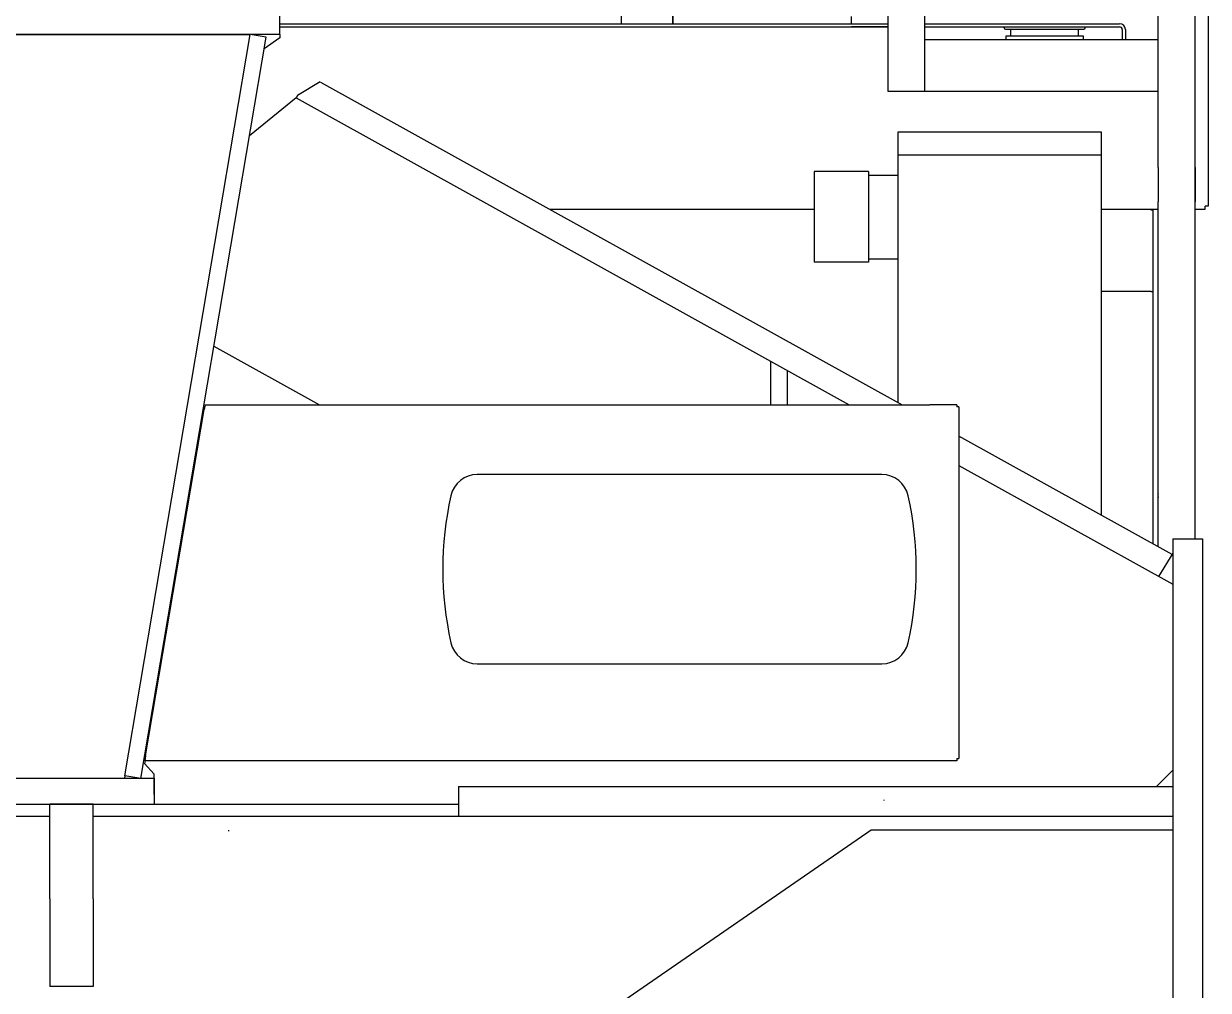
# Model space of a CAD drawing. Extents: x -31701 to 37626, y -27136 to 32271.
# Drawn here: x -12577 to -11702, y -26080 to -25365 of the extents above; entities that cross this region are included whole.
import ezdxf

# ---------------------------------------------------------------- set-up
doc = ezdxf.new("R2010")
doc.units = 0
doc.layers.get('0').update_dxf_attribs({"linetype": 'CONTINUOUS'})

msp = doc.modelspace()

# ---------------------------------------------------------------- linework, layer by layer
at = {"color": 104, "linetype": 'Continuous'}
for p, q in [((-11938.51, -24855.11), (-11938.51, -25415.11)), ((-11911.31, -24855.11), (-11911.31, -25415.11)), ((-11738.51, -25471.49), (-11738.51, -24855.11)), ((-11711.31, -25471.49), (-11711.31, -24855.11)), ((-12135.35, -25365.23), (-12135.35, -25300.57)), ((-11701.51, -25315.81), (-11701.51, -25500.11)), ((-12097.35, -25325.97), (-12097.35, -25365.23)), ((-12097.35, -25351.06), (-12097.35, -25365.23)), ((-12097.35, -25365.23), (-12097.35, -25351.63)), ((-12387.81, -25373.11), (-12387.81, -25359.11)), ((-12387.81, -25373.11), (-12387.81, -25359.11)), ((-11965.35, -25365.23), (-11965.35, -25359.83)), ((-12387.81, -25365.23), (-11938.51, -25365.23)), ((-12387.81, -25367.53), (-11938.51, -25367.53)), ((-11938.51, -25367.53), (-11965.35, -25367.53)), ((-11938.51, -25367.53), (-11965.35, -25367.53)), ((-11911.31, -25365.23), (-11767.09, -25365.23)), ((-11911.31, -25367.53), (-11767.09, -25367.53)), ((-11852.52, -25368.33), (-11852.52, -25367.53)), ((-11851.52, -25369.33), (-11793.52, -25369.33)), ((-11847.52, -25374.23), (-11847.52, -25369.33)), ((-11797.52, -25374.23), (-11797.52, -25369.33)), ((-11792.52, -25368.33), (-11792.52, -25367.53)), ((-11765.09, -25369.53), (-11765.09, -25377.11)), ((-11762.79, -25369.53), (-11762.79, -25377.11)), ((-12387.81, -25373.11), (-13623.81, -25373.11)), ((-13601.81, -25373.11), (-12409.81, -25373.11)), ((-12502.51, -25921.33), (-12409.81, -25373.11)), ((-12490.68, -25923.33), (-12397.98, -25375.11)), ((-12397.98, -25375.11), (-12409.81, -25373.11)), ((-12387.81, -25373.11), (-12409.81, -25373.11)), ((-12387.81, -25375.56), (-12399.43, -25383.7)), ((-12387.81, -25373.11), (-12387.81, -25375.56)), ((-11738.51, -25377.11), (-11911.31, -25377.11)), ((-11850.97, -25377.11), (-11850.97, -25374.23)), ((-11850.97, -25374.23), (-11794.07, -25374.23)), ((-11794.07, -25374.23), (-11794.07, -25377.11)), ((-11711.31, -25746.11), (-11711.31, -25380.11)), ((-11938.51, -25415.11), (-11924.91, -25415.11)), ((-11925.22, -25415.11), (-11738.51, -25415.11)), ((-11924.91, -25415.11), (-11911.31, -25415.11)), ((-11952.81, -25474.61), (-11992.81, -25474.61)), ((-11992.8, -25474.61), (-11992.8, -25541.61)), ((-11952.81, -25474.61), (-11952.81, -25541.61)), ((-11738.51, -25471.49), (-11738.51, -25496.84)), ((-11711.31, -25471.49), (-11711.31, -25496.84)), ((-11952.81, -25477.11), (-11930.8, -25477.11)), ((-11738.51, -25751.97), (-11738.51, -25496.84)), ((-11711.31, -25746.11), (-11711.31, -25496.84)), ((-11703.81, -25502.41), (-11703.81, -25500.11)), ((-11701.51, -25500.11), (-11703.81, -25500.11)), ((-12188.31, -25502.41), (-11992.8, -25502.41)), ((-11780.81, -25502.41), (-11738.51, -25502.41)), ((-11743.81, -25503.11), (-11743.81, -25502.41)), ((-11742.21, -25503.11), (-11743.81, -25503.11)), ((-11742.21, -25563.11), (-11742.21, -25503.11)), ((-11711.31, -25502.41), (-11703.81, -25502.41)), ((-11952.81, -25541.61), (-11992.81, -25541.61)), ((-11952.81, -25539.11), (-11930.8, -25539.11)), ((-11743.81, -25563.11), (-11780.81, -25563.11)), ((-11743.81, -25563.11), (-11742.21, -25563.11)), ((-11742.21, -25749.91), (-11742.21, -25563.11)), ((-12443.42, -25648.6), (-12444.2, -25648.47)), ((-12443.14, -25646.91), (-12443.75, -25650.51)), ((-12443.14, -25646.91), (-11907.41, -25646.91)), ((-11887.41, -25646.91), (-11907.41, -25646.91)), ((-11887.41, -25646.91), (-11887.41, -25648.51)), ((-11885.81, -25648.51), (-11887.41, -25648.51)), ((-11885.81, -25648.51), (-11885.81, -25908.51)), ((-12487.07, -25906.51), (-12443.75, -25650.51)), ((-12444.26, -25653.53), (-12445.03, -25653.4)), ((-11942.91, -25698.51), (-12241.91, -25698.51)), ((-11738.91, -25718.04), (-11738.91, -25718.11)), ((-11738.91, -25718.11), (-11738.91, -25719.26)), ((-11738.91, -25719.26), (-11738.91, -25742.24)), ((-11738.91, -25742.24), (-11738.91, -25745.11)), ((-12241.91, -25838.51), (-11942.91, -25838.51)), ((-12486.88, -25900.88), (-12486.14, -25901.01)), ((-12487.5, -25910.11), (-12487.81, -25912.11)), ((-12480.81, -25920.11), (-12487.81, -25912.11)), ((-12487.71, -25905.81), (-12486.97, -25905.94)), ((-12487.07, -25906.51), (-12487.68, -25910.11)), ((-11907.41, -25910.11), (-12487.68, -25910.11)), ((-11887.41, -25910.11), (-11907.41, -25910.11)), ((-11887.41, -25908.51), (-11885.81, -25908.51)), ((-11887.41, -25908.51), (-11887.41, -25910.11)), ((-12502.51, -25921.33), (-12502.81, -25923.11)), ((-12490.68, -25923.33), (-12502.51, -25921.33)), ((-12480.81, -25935.11), (-12480.81, -25920.11)), ((-12680.81, -25923.11), (-12480.81, -25923.11)), ((-12480.81, -25923.11), (-12480.81, -25942.11)), ((-12480.81, -25935.11), (-12480.81, -25942.11)), ((-12680.81, -25942.11), (-12480.81, -25942.11)), ((-12557.81, -26012.11), (-12557.81, -25942.11)), ((-12525.81, -25942.11), (-12557.81, -25942.11)), ((-12525.81, -26012.11), (-12525.81, -25942.11)), ((-12480.81, -25942.11), (-12415.81, -25942.11)), ((-12415.81, -25942.11), (-12410.86, -25942.11)), ((-12410.86, -25942.11), (-12345.81, -25942.11)), ((-11941.11, -25939.63), (-11941.25, -25939.11)), ((-12425.41, -25962.04), (-12426.01, -25961.95)), ((-12557.81, -26012.11), (-12557.81, -26077.11)), ((-12525.81, -26012.11), (-12525.81, -26077.11)), ((-12525.81, -26077.11), (-12557.81, -26077.11))]:
    msp.add_line(p, q, dxfattribs=at)
at = {"color": 251, "linetype": 'Continuous'}
for p, q in [((-12358, -25408.26), (-12374.82, -25418.35)), ((-12357.85, -25408.34), (-11927.86, -25646.91)), ((-12375.81, -25420.11), (-12410.32, -25448.13)), ((-12375.81, -25420.11), (-12367.06, -25424.96)), ((-12367.06, -25424.96), (-11967.03, -25646.91)), ((-11930.81, -25645.28), (-11930.81, -25445.11)), ((-11930.8, -25445.11), (-11780.8, -25445.11)), ((-11780.81, -25445.11), (-11780.81, -25728.5)), ((-11930.81, -25462.11), (-11780.8, -25462.11)), ((-12436.62, -25603.65), (-12358.66, -25646.91)), ((-12024.81, -25646.91), (-12024.81, -25614.85)), ((-12012.81, -25621.51), (-12012.81, -25646.91)), ((-11728.33, -25757.61), (-11885.81, -25670.24)), ((-11885.81, -25691.97), (-11727.8, -25779.63)), ((-11727.8, -25746.11), (-11727.8, -26226.11)), ((-11727.8, -25746.11), (-11705.8, -25746.11)), ((-11705.8, -25746.11), (-11705.8, -26350.11)), ((-11739.81, -25929.11), (-11727.81, -25917.11)), ((-12255.8, -25929.11), (-12255.8, -25951.11)), ((-12255.8, -25929.11), (-11727.8, -25929.11)), ((-13588.5, -25942.11), (-12255.8, -25942.11)), ((-13579.5, -25951.11), (-12557.81, -25951.11)), ((-12525.81, -25951.11), (-11727.8, -25951.11)), ((-12470.8, -26320.11), (-11950.8, -25961.11)), ((-11950.8, -25961.11), (-11727.8, -25961.11))]:
    msp.add_line(p, q, dxfattribs=at)
at = {"color": 254, "linetype": 'Continuous'}
for p, q in [((-12374.8, -25418.38), (-12375.85, -25420.08)), ((-11727.8, -25756.76), (-11738.29, -25773.81))]:
    msp.add_line(p, q, dxfattribs=at)
at = {"color": 104, "linetype": 'Continuous'}
for centre, radius, start, end in [((-11851.52, -25368.33), 1, 180.00002, 269.99998), ((-11793.52, -25368.33), 1, 270.00002, 359.99998), ((-11767.09, -25369.53), 4.3, 0, 90), ((-11767.09, -25369.53), 2, 0, 90), ((-12241.91, -25718.51), 20, 90, 167.44414), ((-11942.91, -25718.51), 20, 12.55586, 90), ((-12017.41, -25768.51), 250, 167.44414, 192.55586), ((-12167.41, -25768.51), 250, 347.44414, 12.55586), ((-12241.91, -25818.51), 20, 192.55586, 270), ((-11942.91, -25818.51), 20, 270, 347.44414)]:
    msp.add_arc(centre, radius, start, end, dxfattribs=at)
for points, knots in [([(-11738.51, -25712.81), (-11738.52, -25712.81), (-11738.54, -25712.81), (-11738.56, -25712.82), (-11738.59, -25712.84), (-11738.61, -25712.86), (-11738.64, -25712.88), (-11738.66, -25712.91), (-11738.68, -25712.94), (-11738.7, -25712.97), (-11738.71, -25713.01), (-11738.73, -25713.06), (-11738.74, -25713.1), (-11738.76, -25713.15), (-11738.77, -25713.21), (-11738.78, -25713.27), (-11738.79, -25713.33), (-11738.8, -25713.39), (-11738.81, -25713.45), (-11738.82, -25713.52), (-11738.83, -25713.59), (-11738.84, -25713.66), (-11738.85, -25713.73), (-11738.85, -25713.81), (-11738.86, -25713.89), (-11738.86, -25713.96), (-11738.87, -25714.04), (-11738.87, -25714.12), (-11738.88, -25714.2), (-11738.88, -25714.28), (-11738.89, -25714.36), (-11738.89, -25714.45), (-11738.89, -25714.53), (-11738.9, -25714.62), (-11738.9, -25714.7), (-11738.9, -25714.79), (-11738.9, -25714.87), (-11738.9, -25714.96), (-11738.91, -25715.04), (-11738.91, -25715.13), (-11738.91, -25715.22), (-11738.91, -25715.31), (-11738.91, -25715.4), (-11738.91, -25715.48), (-11738.91, -25715.57), (-11738.92, -25715.66), (-11738.92, -25715.75), (-11738.92, -25715.84), (-11738.92, -25715.93), (-11738.92, -25716.02), (-11738.92, -25716.11), (-11738.92, -25716.2), (-11738.92, -25716.29), (-11738.92, -25716.38), (-11738.92, -25716.47), (-11738.92, -25716.56), (-11738.92, -25716.65), (-11738.92, -25716.74), (-11738.92, -25716.83), (-11738.92, -25716.92), (-11738.92, -25717), (-11738.92, -25717.09), (-11738.92, -25717.18), (-11738.92, -25717.27), (-11738.92, -25717.36), (-11738.92, -25717.45), (-11738.92, -25717.54), (-11738.92, -25717.62), (-11738.92, -25717.71), (-11738.91, -25717.8), (-11738.91, -25717.89), (-11738.91, -25717.98), (-11738.91, -25718.06), (-11738.91, -25718.15), (-11738.91, -25718.24), (-11738.91, -25718.33), (-11738.91, -25718.41), (-11738.91, -25718.5), (-11738.91, -25718.59), (-11738.91, -25718.67), (-11738.91, -25718.76), (-11738.91, -25718.84), (-11738.91, -25718.93), (-11738.91, -25719.01), (-11738.91, -25719.09), (-11738.91, -25719.18), (-11738.91, -25719.23), (-11738.91, -25719.26)], [0, 0, 0, 0, 0.028475, 0.056748, 0.085488, 0.115396, 0.147124, 0.18122, 0.218097, 0.258027, 0.301151, 0.347502, 0.397058, 0.449748, 0.505449, 0.564006, 0.625239, 0.688955, 0.754954, 0.823038, 0.89302, 0.96473, 1.038019, 1.11277, 1.188892, 1.266287, 1.344849, 1.424483, 1.505098, 1.586611, 1.668947, 1.752035, 1.83581, 1.920215, 2.005197, 2.090705, 2.176698, 2.263134, 2.349977, 2.437195, 2.524758, 2.612639, 2.700811, 2.789253, 2.877941, 2.966854, 3.055973, 3.145275, 3.234741, 3.324349, 3.414077, 3.50389, 3.593742, 3.683588, 3.773392, 3.863127, 3.952769, 4.042299, 4.131706, 4.220982, 4.31012, 4.39912, 4.487982, 4.576708, 4.665302, 4.753768, 4.842108, 4.930327, 5.018426, 5.106405, 5.194261, 5.281987, 5.369575, 5.457008, 5.544269, 5.631332, 5.718165, 5.80473, 5.890981, 5.976863, 6.062314, 6.147263, 6.231651, 6.315433, 6.398543, 6.480911, 6.562467, 6.562467, 6.562467, 6.562467]), ([(-11738.51, -25715.11), (-11738.51, -25715.11), (-11738.52, -25715.12), (-11738.53, -25715.12), (-11738.54, -25715.13), (-11738.55, -25715.14), (-11738.56, -25715.15), (-11738.57, -25715.16), (-11738.58, -25715.17), (-11738.59, -25715.18), (-11738.6, -25715.2), (-11738.61, -25715.21), (-11738.62, -25715.23), (-11738.63, -25715.25), (-11738.64, -25715.27), (-11738.65, -25715.29), (-11738.65, -25715.31), (-11738.66, -25715.34), (-11738.67, -25715.36), (-11738.68, -25715.39), (-11738.69, -25715.41), (-11738.69, -25715.44), (-11738.7, -25715.47), (-11738.71, -25715.5), (-11738.71, -25715.53), (-11738.72, -25715.56), (-11738.73, -25715.59), (-11738.73, -25715.63), (-11738.74, -25715.66), (-11738.74, -25715.69), (-11738.75, -25715.73), (-11738.75, -25715.76), (-11738.76, -25715.8), (-11738.77, -25715.84), (-11738.77, -25715.88), (-11738.78, -25715.91), (-11738.78, -25715.95), (-11738.79, -25715.99), (-11738.79, -25716.03), (-11738.8, -25716.07), (-11738.8, -25716.12), (-11738.8, -25716.16), (-11738.81, -25716.2), (-11738.81, -25716.24), (-11738.82, -25716.28), (-11738.82, -25716.33), (-11738.83, -25716.37), (-11738.83, -25716.41), (-11738.83, -25716.46), (-11738.84, -25716.5), (-11738.84, -25716.55), (-11738.84, -25716.59), (-11738.85, -25716.63), (-11738.85, -25716.68), (-11738.85, -25716.72), (-11738.86, -25716.77), (-11738.86, -25716.81), (-11738.86, -25716.86), (-11738.87, -25716.9), (-11738.87, -25716.95), (-11738.87, -25716.99), (-11738.87, -25717.04), (-11738.88, -25717.08), (-11738.88, -25717.13), (-11738.88, -25717.17), (-11738.88, -25717.22), (-11738.89, -25717.26), (-11738.89, -25717.31), (-11738.89, -25717.35), (-11738.89, -25717.4), (-11738.89, -25717.44), (-11738.9, -25717.48), (-11738.9, -25717.53), (-11738.9, -25717.57), (-11738.9, -25717.62), (-11738.9, -25717.66), (-11738.9, -25717.71), (-11738.9, -25717.75), (-11738.9, -25717.79), (-11738.91, -25717.83), (-11738.91, -25717.87), (-11738.91, -25717.91), (-11738.91, -25717.95), (-11738.91, -25717.99), (-11738.91, -25718.03), (-11738.91, -25718.07), (-11738.91, -25718.09), (-11738.91, -25718.11)], [0, 0, 0, 0, 0.012055, 0.024431, 0.037264, 0.050681, 0.064795, 0.0797, 0.095471, 0.112166, 0.129829, 0.148488, 0.168158, 0.188846, 0.210549, 0.23326, 0.256965, 0.281645, 0.307281, 0.333852, 0.361336, 0.389713, 0.418964, 0.449072, 0.480027, 0.511819, 0.544435, 0.577838, 0.611991, 0.646867, 0.68244, 0.71869, 0.7556, 0.793154, 0.831337, 0.870131, 0.909519, 0.949479, 0.989984, 1.031002, 1.072495, 1.114416, 1.156708, 1.199318, 1.242217, 1.285377, 1.328775, 1.372389, 1.416199, 1.460189, 1.50434, 1.548639, 1.593071, 1.637624, 1.682284, 1.727041, 1.771881, 1.816795, 1.86177, 1.906793, 1.951854, 1.996937, 2.042028, 2.087112, 2.132172, 2.177189, 2.222142, 2.267008, 2.311763, 2.35638, 2.400956, 2.445781, 2.490894, 2.536099, 2.581066, 2.625436, 2.668916, 2.711383, 2.752983, 2.79403, 2.834615, 2.874769, 2.914496, 2.953777, 2.992564, 3.030775, 3.068299, 3.068299, 3.068299, 3.068299])]:
    msp.add_open_spline(points, degree=3, knots=knots, dxfattribs=at)

doc.saveas('drawing.dxf')
